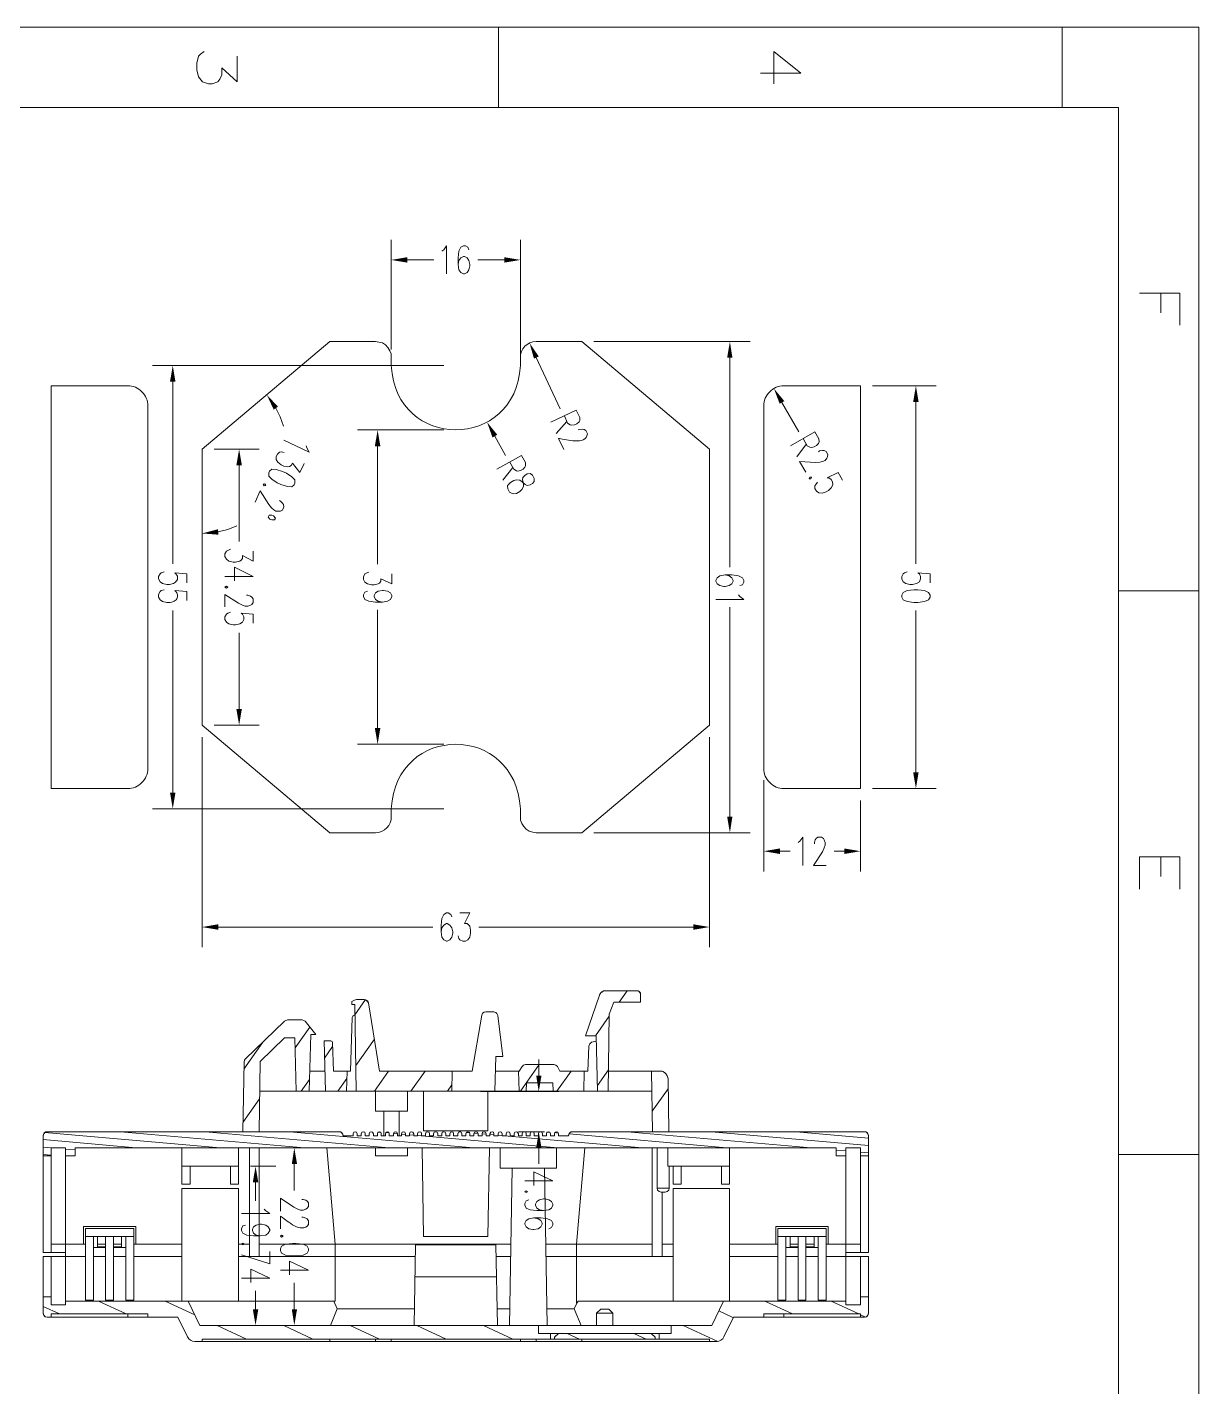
# Model space of a CAD drawing. Header units: millimetres. Extents: x -66 to 230, y -62 to 358.
# Drawn here: x 84.9 to 230.4, y 189.2 to 357.9 of the extents above; entities that cross this region are included whole.
import ezdxf

# ---------------------------------------------------------------- set-up
doc = ezdxf.new("R2010")
doc.units = ezdxf.units.MM

msp = doc.modelspace()

# ---------------------------------------------------------------- hatches: boundary and pattern name
h = msp.add_hatch(color=0)
h.dxf.hatch_style = 2
h.paths.add_polyline_path([(132.14, 329.38), (132.14, 328.7), (130.14, 329.04)])
h = msp.add_hatch(color=0)
h.dxf.hatch_style = 2
h.paths.add_polyline_path([(144.15, 329.38), (144.15, 328.7), (146.16, 329.04)])
h = msp.add_hatch(color=0)
h.dxf.hatch_style = 2
h.paths.add_polyline_path([(148.44, 317.06), (147.85, 316.79), (147.3, 318.73)])
h = msp.add_hatch(color=0)
h.dxf.hatch_style = 2
h.paths.add_polyline_path([(172.48, 316.91), (171.83, 316.91), (172.17, 318.91)])
h = msp.add_hatch(color=0)
h.dxf.hatch_style = 2
h.paths.add_polyline_path([(103.35, 313.92), (102.67, 313.92), (103.01, 315.92)])
h = msp.add_hatch(color=0)
h.dxf.hatch_style = 2
h.paths.add_polyline_path([(115.54, 310.46), (116.07, 310.83), (114.68, 312.31)])
h = msp.add_hatch(color=0)
h.dxf.hatch_style = 2
h.paths.add_polyline_path([(178.93, 311.51), (178.34, 311.2), (177.63, 313.08)])
h = msp.add_hatch(color=0)
h.dxf.hatch_style = 2
h.paths.add_polyline_path([(195.59, 311.42), (194.92, 311.42), (195.26, 313.42)])
h = msp.add_hatch(color=0)
h.dxf.hatch_style = 2
h.paths.add_polyline_path([(143.29, 307.34), (142.7, 307), (142.02, 308.92)])
h = msp.add_hatch(color=0)
h.dxf.hatch_style = 2
h.paths.add_polyline_path([(128.78, 305.92), (128.1, 305.92), (128.44, 307.93)])
h = msp.add_hatch(color=0)
h.dxf.hatch_style = 2
h.paths.add_polyline_path([(111.59, 303.55), (110.91, 303.55), (111.25, 305.55)])
h = msp.add_hatch(color=0)
h.dxf.hatch_style = 2
h.paths.add_polyline_path([(108.69, 294.94), (108.63, 295.61), (106.65, 295.09)])
h = msp.add_hatch(color=0)
h.dxf.hatch_style = 2
h.paths.add_polyline_path([(111.59, 273.3), (110.91, 273.3), (111.25, 271.3)])
h = msp.add_hatch(color=0)
h.dxf.hatch_style = 2
h.paths.add_polyline_path([(128.78, 270.93), (128.1, 270.93), (128.44, 268.92)])
h = msp.add_hatch(color=0)
h.dxf.hatch_style = 2
h.paths.add_polyline_path([(195.59, 265.43), (194.92, 265.43), (195.26, 263.43)])
h = msp.add_hatch(color=0)
h.dxf.hatch_style = 2
h.paths.add_polyline_path([(103.35, 262.93), (102.67, 262.93), (103.01, 260.93)])
h = msp.add_hatch(color=0)
h.dxf.hatch_style = 2
h.paths.add_polyline_path([(172.48, 259.94), (171.83, 259.94), (172.17, 257.93)])
h = msp.add_hatch(color=0)
h.dxf.hatch_style = 2
h.paths.add_polyline_path([(178.37, 255.99), (178.37, 255.31), (176.37, 255.65)])
h = msp.add_hatch(color=0)
h.dxf.hatch_style = 2
h.paths.add_polyline_path([(186.37, 255.99), (186.37, 255.31), (188.37, 255.65)])
h = msp.add_hatch(color=0)
h.dxf.hatch_style = 2
h.paths.add_polyline_path([(108.66, 246.58), (108.66, 245.9), (106.65, 246.24)])
h = msp.add_hatch(color=0)
h.dxf.hatch_style = 2
h.paths.add_polyline_path([(167.63, 246.58), (167.63, 245.9), (169.64, 246.24)])
h = msp.add_hatch(color=0)
h.dxf.hatch_style = 2
h.paths.add_polyline_path([(148.78, 227.78), (148.13, 227.78), (148.44, 225.81)])
h = msp.add_hatch(color=0)
h.dxf.hatch_style = 2
h.paths.add_polyline_path([(148.78, 218.83), (148.13, 218.83), (148.44, 220.84)])
h = msp.add_hatch(color=0)
h.dxf.hatch_style = 2
h.paths.add_polyline_path([(118.44, 216.83), (117.79, 216.83), (118.1, 218.83)])
h = msp.add_hatch(color=0)
h.dxf.hatch_style = 2
h.paths.add_polyline_path([(113.63, 214.54), (112.95, 214.54), (113.29, 216.55)])
h = msp.add_hatch(color=0)
h.dxf.hatch_style = 2
h.paths.add_polyline_path([(113.63, 198.8), (112.95, 198.8), (113.29, 196.8)])
h = msp.add_hatch(color=0)
h.dxf.hatch_style = 2
h.paths.add_polyline_path([(118.44, 198.8), (117.79, 198.8), (118.1, 196.8)])

# ---------------------------------------------------------------- linework, layer by layer
at = {"color": 0, "lineweight": 0}
for points in [[(-66.45, 357.92), (230.38, 357.92)], [(143.44, 357.92), (143.44, 347.96)], [(213.4, 357.92), (213.4, 347.96)], [(230.38, 357.92), (230.38, -61.88)], [(111, 354.31), (111, 351.16), (109.09, 352.89), (109.09, 352.03), (108.84, 351.47), (108.6, 351.16), (107.89, 350.89), (107.43, 350.89), (106.72, 351.16), (106.22, 351.75), (106.01, 352.62), (106.01, 353.45), (106.22, 354.31), (106.47, 354.59), (106.93, 354.9)], [(180.97, 352.21), (177.63, 354.9), (177.63, 350.89)], [(180.97, 352.21), (175.97, 352.21)], [(-56.48, 347.96), (220.41, 347.96)], [(220.41, 347.96), (220.41, -51.91)], [(130.14, 317.93), (130.14, 331.54)], [(136.4, 330.12), (136.65, 330.3), (136.99, 330.8), (136.99, 327.31)], [(139.77, 330.3), (139.64, 330.64), (139.34, 330.8), (139.09, 330.8), (138.75, 330.64), (138.53, 330.12), (138.44, 329.28), (138.44, 328.45), (138.53, 327.8), (138.75, 327.46), (139.09, 327.31), (139.21, 327.31), (139.55, 327.46), (139.77, 327.8), (139.89, 328.3), (139.89, 328.45), (139.77, 328.98), (139.55, 329.28), (139.21, 329.47), (139.09, 329.47), (138.75, 329.28), (138.53, 328.98), (138.44, 328.45)], [(146.16, 317.4), (146.16, 331.54)], [(132.14, 329.04), (135.42, 329.04)], [(144.15, 329.04), (140.88, 329.04)], [(223.03, 324.93), (228.03, 324.93), (228.03, 320.92)], [(225.65, 324.93), (225.65, 322.46)], [(122.52, 318.91), (106.65, 305.55), (106.65, 271.3), (122.52, 257.93)], [(130.14, 316.91), (130.11, 317.37), (129.95, 317.77), (129.71, 318.17), (129.4, 318.48), (129.03, 318.73), (128.6, 318.85), (128.16, 318.91), (122.52, 318.91)], [(148.13, 318.91), (147.72, 318.87), (147.35, 318.75), (147, 318.56), (146.71, 318.32), (146.47, 318.02), (146.29, 317.68), (146.18, 317.3), (146.16, 316.91)], [(148.13, 318.91), (153.81, 318.91)], [(169.64, 271.3), (169.64, 305.55), (153.81, 318.91)], [(155.29, 318.91), (174.67, 318.91)], [(136.65, 315.92), (100.51, 315.92)], [(130.14, 316.91), (130.14, 315.92)], [(130.14, 315.92), (130.23, 314.96), (130.4, 314.05), (130.65, 313.21), (130.96, 312.43), (131.34, 311.72), (131.78, 311.06), (132.26, 310.47), (132.8, 309.94), (133.37, 309.48), (133.99, 309.07), (134.63, 308.73), (135.3, 308.45), (136, 308.23), (136.7, 308.07), (137.42, 307.98), (138.15, 307.95), (138.87, 307.98), (139.59, 308.07), (140.3, 308.23), (140.99, 308.45), (141.66, 308.73), (142.31, 309.07), (142.92, 309.47), (143.5, 309.94), (144.03, 310.47), (144.52, 311.06), (144.95, 311.72), (145.33, 312.43), (145.64, 313.21), (145.89, 314.05), (146.06, 314.96), (146.16, 315.92)], [(146.16, 315.92), (146.16, 316.91)], [(151.09, 310.55), (148.13, 316.91)], [(172.17, 316.91), (172.17, 290.92)], [(103.01, 313.92), (103.01, 291.33)], [(97.43, 313.42), (87.92, 313.42)], [(87.92, 313.42), (87.92, 263.43)], [(99.93, 310.92), (99.92, 311.17), (99.88, 311.41), (99.82, 311.64), (99.73, 311.87), (99.63, 312.09), (99.5, 312.3), (99.35, 312.5), (99.18, 312.68), (99, 312.84), (98.8, 312.99), (98.6, 313.12), (98.38, 313.23), (98.15, 313.32), (97.91, 313.38), (97.67, 313.41), (97.43, 313.42)], [(178.87, 313.42), (178.62, 313.41), (178.38, 313.38), (178.15, 313.32), (177.92, 313.23), (177.7, 313.12), (177.49, 312.99), (177.29, 312.84), (177.11, 312.68), (176.95, 312.5), (176.8, 312.3), (176.67, 312.09), (176.56, 311.87), (176.47, 311.64), (176.41, 311.41), (176.38, 311.17), (176.37, 310.92)], [(178.87, 313.42), (188.37, 313.42), (188.37, 263.43)], [(189.89, 313.42), (197.76, 313.42)], [(99.93, 265.93), (99.93, 310.92)], [(116.75, 308.39), (116.34, 309.56), (115.79, 310.64)], [(176.37, 310.92), (176.37, 265.93)], [(180.72, 307.71), (178.62, 311.35)], [(195.26, 311.42), (195.26, 291.33)], [(149.95, 308.92), (153.1, 310.4), (153.53, 309.47), (153.53, 309.1), (153.44, 308.95), (153.16, 308.7), (152.88, 308.55), (152.51, 308.51), (152.33, 308.55), (152.02, 308.79), (151.62, 309.69)], [(151.93, 308.98), (150.6, 307.5)], [(136.65, 307.93), (125.94, 307.93)], [(144.3, 304.78), (142.98, 307.16)], [(153.35, 307.93), (153.5, 307.99), (153.84, 308.02), (154.06, 307.99), (154.3, 307.87), (154.49, 307.47), (154.43, 307.19), (154.31, 306.99), (154.15, 306.84), (153.96, 306.72), (153.74, 306.64), (153.5, 306.59), (153.24, 306.57), (152.97, 306.57), (152.69, 306.59), (152.41, 306.63), (152.14, 306.67), (151.87, 306.72), (151.62, 306.76), (151.39, 306.81), (151.19, 306.85), (151.01, 306.87), (150.88, 306.88), (151.56, 305.49)], [(179.7, 305.95), (182.73, 307.71), (183.22, 306.82), (183.25, 306.45), (183.16, 306.26), (182.91, 306.02), (182.63, 305.83), (182.29, 305.77), (182.08, 305.8), (181.77, 305.98), (181.28, 306.88)], [(108.17, 305.55), (113.75, 305.55)], [(119.58, 305.98), (119.65, 305.71), (119.95, 305.18), (116.81, 306.66)], [(128.44, 305.92), (128.44, 291.26)], [(181.68, 306.2), (180.47, 304.6)], [(119.31, 303.76), (118.78, 302.65), (117.86, 303.82), (117.73, 303.52), (117.49, 303.39), (117.27, 303.36), (116.78, 303.45), (116.47, 303.61), (116.07, 303.92), (115.85, 304.26), (115.85, 304.63), (116, 304.93), (116.28, 305.18), (116.5, 305.21), (116.84, 305.15)], [(143.25, 303.05), (146.31, 304.75), (146.8, 303.89), (146.8, 303.48), (146.71, 303.33), (146.5, 303.05), (146.19, 302.9), (145.85, 302.84), (145.66, 302.87), (145.35, 303.05), (144.86, 303.95)], [(183.16, 305.24), (183.31, 305.34), (183.65, 305.4), (183.87, 305.4), (184.11, 305.27), (184.33, 304.87), (184.3, 304.6), (184.21, 304.44), (183.99, 304.16), (183.68, 304.01), (183.34, 303.95), (182.79, 303.89), (180.81, 304.01), (181.58, 302.68)], [(111.25, 303.55), (111.25, 294.1)], [(145.23, 303.27), (144, 301.69)], [(186.15, 301.69), (185.6, 302.65), (184.24, 302), (184.45, 302), (184.76, 301.79), (184.92, 301.51), (184.95, 301.14), (184.76, 300.77), (184.39, 300.43), (184.11, 300.24), (183.62, 300.09), (183.22, 300.12), (182.91, 300.34), (182.73, 300.65), (182.73, 301.02), (182.82, 301.17), (183.03, 301.45)], [(116.25, 299.16), (116.41, 299.07), (116.65, 298.86), (116.75, 298.67), (116.81, 298.39), (116.62, 297.99), (116.37, 297.87), (116.19, 297.84), (115.82, 297.87), (115.54, 298.02), (115.26, 298.27), (114.92, 298.67), (113.87, 300.37), (113.23, 298.98)], [(108.66, 295.28), (109.83, 295.58), (110.97, 296.02)], [(113.01, 292.9), (113.01, 291.66), (111.65, 292.34), (111.65, 292), (111.5, 291.79), (111.34, 291.66), (110.82, 291.54), (110.51, 291.54), (109.99, 291.66), (109.68, 291.88), (109.49, 292.22), (109.49, 292.56), (109.68, 292.9), (109.83, 292.99), (110.17, 293.12)], [(104.77, 288.98), (104.77, 290.09), (103.26, 290.21), (103.41, 290.07), (103.52, 289.93), (103.59, 289.79), (103.62, 289.65), (103.62, 289.52), (103.59, 289.39), (103.53, 289.27), (103.45, 289.15), (103.35, 289.05), (103.22, 288.96), (103.09, 288.88), (102.94, 288.82), (102.78, 288.78), (102.61, 288.75), (102.44, 288.75), (102.27, 288.76), (101.75, 288.89), (101.44, 289.1), (101.25, 289.44), (101.25, 289.75), (101.44, 290.09), (101.59, 290.21), (101.93, 290.34)], [(113.01, 289.75), (110.67, 290.89), (110.67, 289.2)], [(130.2, 290.06), (130.2, 288.83), (128.84, 289.47), (128.84, 289.16), (128.69, 288.92), (128.53, 288.83), (128.01, 288.7), (127.7, 288.7), (127.18, 288.83), (126.87, 289.04), (126.68, 289.38), (126.68, 289.72), (126.87, 290.06), (127.02, 290.15), (127.36, 290.28)], [(197.01, 288.98), (197.01, 290.09), (195.5, 290.21), (195.69, 290.09), (195.84, 289.75), (195.84, 289.44), (195.69, 289.1), (195.35, 288.89), (194.85, 288.76), (194.51, 288.76), (194.02, 288.89), (193.68, 289.1), (193.5, 289.44), (193.5, 289.75), (193.68, 290.09), (193.84, 290.21), (194.18, 290.34)], [(113.01, 289.75), (109.49, 289.75)], [(173.41, 288.61), (173.75, 288.7), (173.9, 289.04), (173.9, 289.26), (173.75, 289.6), (173.25, 289.81), (172.42, 289.94), (171.59, 289.94), (170.91, 289.81), (170.57, 289.6), (170.41, 289.26), (170.41, 289.16), (170.57, 288.83), (170.91, 288.61), (171.4, 288.49), (171.59, 288.49), (172.08, 288.61), (172.42, 288.83), (172.57, 289.16), (172.57, 289.26), (172.42, 289.6), (172.08, 289.81), (171.59, 289.94)], [(104.77, 286.76), (104.77, 287.87), (103.26, 287.99), (103.39, 287.87), (103.5, 287.74), (103.57, 287.61), (103.61, 287.48), (103.62, 287.34), (103.61, 287.21), (103.57, 287.09), (103.51, 286.97), (103.42, 286.86), (103.31, 286.76), (103.18, 286.68), (103.03, 286.61), (102.86, 286.56), (102.68, 286.53), (102.48, 286.52), (102.27, 286.54), (101.75, 286.63), (101.44, 286.85), (101.25, 287.19), (101.25, 287.53), (101.44, 287.87), (101.59, 287.99), (101.93, 288.08)], [(112.18, 287.44), (112.33, 287.44), (112.67, 287.31), (112.83, 287.19), (113.01, 286.97), (113.01, 286.54), (112.83, 286.29), (112.67, 286.2), (112.33, 286.08), (111.99, 286.08), (111.65, 286.2), (111.16, 286.42), (109.49, 287.53), (109.49, 285.99)], [(129.03, 286.57), (128.53, 286.7), (128.19, 286.91), (128.01, 287.25), (128.01, 287.38), (128.19, 287.71), (128.53, 287.93), (129.03, 288.02), (129.18, 288.02), (129.68, 287.93), (130.02, 287.71), (130.2, 287.38), (130.2, 287.25), (130.02, 286.91), (129.68, 286.7), (129.03, 286.57), (128.19, 286.57), (127.36, 286.7), (126.87, 286.91), (126.68, 287.25), (126.68, 287.47), (126.87, 287.81), (127.18, 287.93)], [(173.25, 287.47), (173.41, 287.25), (173.9, 286.91), (170.41, 286.91)], [(220.41, 287.96), (230.38, 287.96)], [(103.01, 262.93), (103.01, 285.52)], [(113.01, 283.95), (113.01, 285.09), (111.5, 285.18), (111.65, 285.09), (111.84, 284.75), (111.84, 284.41), (111.65, 284.07), (111.34, 283.86), (110.82, 283.73), (110.51, 283.73), (109.99, 283.86), (109.68, 284.07), (109.49, 284.41), (109.49, 284.75), (109.68, 285.09), (109.83, 285.18), (110.17, 285.31)], [(128.44, 270.93), (128.44, 285.59)], [(172.17, 259.94), (172.17, 285.92)], [(195.26, 265.43), (195.26, 285.52)], [(111.25, 273.3), (111.25, 282.75)], [(108.17, 271.3), (113.75, 271.3)], [(153.81, 257.93), (169.64, 271.3)], [(106.65, 269.82), (106.65, 243.74)], [(136.65, 268.92), (125.94, 268.92)], [(146.16, 260.93), (146.06, 261.89), (145.89, 262.8), (145.64, 263.64), (145.33, 264.42), (144.95, 265.14), (144.52, 265.8), (144.03, 266.39), (143.5, 266.92), (142.92, 267.39), (142.31, 267.79), (141.66, 268.14), (140.99, 268.42), (140.3, 268.64), (139.59, 268.79), (138.87, 268.88), (138.15, 268.92), (137.42, 268.88), (136.7, 268.79), (136, 268.63), (135.3, 268.42), (134.63, 268.14), (133.99, 267.79), (133.37, 267.39), (132.8, 266.92), (132.26, 266.39), (131.78, 265.79), (131.34, 265.14), (130.96, 264.42), (130.65, 263.64), (130.4, 262.8), (130.23, 261.89), (130.14, 260.93)], [(169.64, 269.82), (169.64, 243.74)], [(97.43, 263.43), (97.67, 263.43), (97.91, 263.47), (98.15, 263.53), (98.38, 263.62), (98.6, 263.73), (98.8, 263.86), (99, 264), (99.18, 264.17), (99.35, 264.35), (99.5, 264.55), (99.63, 264.76), (99.73, 264.98), (99.82, 265.2), (99.88, 265.44), (99.92, 265.68), (99.93, 265.93)], [(176.37, 265.93), (176.38, 265.68), (176.41, 265.44), (176.47, 265.2), (176.56, 264.98), (176.67, 264.76), (176.8, 264.55), (176.95, 264.35), (177.11, 264.17), (177.29, 264), (177.49, 263.86), (177.7, 263.73), (177.92, 263.62), (178.15, 263.53), (178.38, 263.47), (178.62, 263.43), (178.87, 263.43)], [(87.92, 263.43), (97.43, 263.43)], [(176.37, 264.45), (176.37, 253.15)], [(178.87, 263.43), (188.37, 263.43)], [(189.89, 263.43), (197.76, 263.43)], [(188.37, 261.95), (188.37, 253.15)], [(136.65, 260.93), (100.51, 260.93)], [(128.16, 257.93), (128.56, 257.98), (128.94, 258.11), (129.28, 258.29), (129.57, 258.54), (129.82, 258.84), (130, 259.17), (130.11, 259.54), (130.14, 259.94)], [(130.14, 260.93), (130.14, 259.94)], [(146.16, 259.94), (146.16, 260.93)], [(146.16, 259.94), (146.19, 259.51), (146.34, 259.08), (146.59, 258.71), (146.9, 258.37), (147.27, 258.15), (147.7, 258), (148.13, 257.93), (153.81, 257.93)], [(128.16, 257.93), (122.52, 257.93)], [(155.29, 257.93), (174.67, 257.93)], [(180.66, 256.73), (180.87, 256.88), (181.21, 257.41), (181.21, 253.89)], [(182.66, 256.58), (182.66, 256.73), (182.76, 257.07), (182.88, 257.22), (183.1, 257.41), (183.56, 257.41), (183.78, 257.22), (183.87, 257.07), (183.99, 256.73), (183.99, 256.39), (183.87, 256.05), (183.65, 255.56), (182.54, 253.89), (184.11, 253.89)], [(178.37, 255.65), (179.64, 255.65)], [(186.37, 255.65), (185.1, 255.65)], [(223.03, 254.94), (228.03, 254.94), (228.03, 250.96)], [(223.03, 254.94), (223.03, 250.96)], [(225.65, 254.94), (225.65, 252.5)], [(137.64, 247.5), (137.55, 247.81), (137.21, 248), (136.99, 248), (136.65, 247.81), (136.4, 247.32), (136.31, 246.48), (136.31, 245.65), (136.4, 245), (136.65, 244.66), (136.99, 244.48), (137.08, 244.48), (137.42, 244.66), (137.64, 245), (137.76, 245.5), (137.76, 245.65), (137.64, 246.14), (137.42, 246.48), (137.08, 246.67), (136.99, 246.67), (136.65, 246.48), (136.4, 246.14), (136.31, 245.65)], [(138.66, 248), (139.89, 248), (139.21, 246.67), (139.55, 246.67), (139.77, 246.48), (139.89, 246.33), (139.98, 245.84), (139.98, 245.5), (139.89, 245), (139.64, 244.66), (139.34, 244.48), (139, 244.48), (138.66, 244.66), (138.53, 244.82), (138.44, 245.16)], [(108.66, 246.24), (135.29, 246.24)], [(167.63, 246.24), (141, 246.24)], [(157.05, 225.87), (155.75, 225.87), (155.57, 232.72), (154.24, 232.72), (156, 237.78), (156, 237.84), (156.06, 237.97), (156.16, 238.08), (156.28, 238.18), (156.34, 238.21), (156.4, 238.24), (156.43, 238.28), (156.49, 238.31), (156.56, 238.31), (156.62, 238.34), (160.6, 238.34)], [(156.74, 238.34), (156.43, 238.28), (156.15, 238.09), (156, 237.78)], [(156.74, 238.34), (160.6, 238.34)], [(159.43, 238.34), (158.44, 236.92)], [(161.09, 237.84), (161.09, 237.97), (161.06, 238.03), (161.03, 238.06), (161.03, 238.12), (161, 238.15), (160.97, 238.18), (160.91, 238.21), (160.88, 238.24), (160.85, 238.28), (160.78, 238.31), (160.75, 238.31), (160.69, 238.34), (160.6, 238.34)], [(161.09, 237.84), (161.03, 238.09), (160.85, 238.28), (160.6, 238.34)], [(125.57, 237.16), (125.26, 236.98)], [(125.26, 236.64), (125.26, 236.98)], [(125.6, 236.64), (125.26, 236.64)], [(125.82, 237.23), (125.57, 237.16)], [(126.93, 237.23), (125.6, 235.34)], [(125.6, 236.64), (125.79, 225.87)], [(125.82, 237.23), (126.77, 237.23)], [(127.3, 236.82), (127.21, 237.04), (127.02, 237.16), (126.77, 237.23)], [(128.69, 228.37), (127.3, 236.82)], [(154.24, 232.72), (156, 237.78)], [(161.09, 237.84), (161.09, 236.92), (157.76, 236.92), (157.2, 235.41), (157.05, 225.87)], [(157.76, 236.92), (157.2, 235.41)], [(157.76, 236.92), (161.09, 236.92)], [(161.09, 236.92), (161.09, 237.84)], [(112.02, 229.85), (116.9, 234.57), (117.05, 234.66), (117.24, 234.73), (119.06, 234.73)], [(112.02, 229.85), (116.9, 234.57)], [(117.24, 234.73), (116.9, 234.57)], [(117.24, 234.73), (119.06, 234.73)], [(119.43, 234.54), (119.28, 234.66), (119.06, 234.73)], [(119.43, 234.54), (119.28, 234.66), (119.06, 234.73)], [(125.29, 235.03), (125.08, 228.37)], [(125.6, 235.31), (125.48, 235.28), (125.36, 235.19), (125.29, 235.03)], [(141.37, 235.31), (140.17, 228.37)], [(141.87, 235.71), (141.65, 235.68), (141.46, 235.53), (141.37, 235.31)], [(141.87, 235.71), (142.85, 235.71)], [(143.35, 235.28), (143.25, 235.5), (143.1, 235.65), (142.85, 235.71)], [(143.35, 235.28), (144, 230.19)], [(157.2, 235.16), (155.48, 232.72)], [(157.2, 235.41), (157.05, 225.87)], [(120.02, 233.83), (118.2, 231.24)], [(119.43, 234.54), (120.76, 232.91), (120.14, 232.91), (119.95, 225.87)], [(120.76, 232.91), (119.43, 234.54)], [(119.95, 225.87), (120.14, 232.91)], [(120.14, 232.91), (120.76, 232.91)], [(119.95, 225.87), (118.35, 225.87), (118.16, 232.5), (116.9, 232.5), (113.87, 229.57), (113.72, 220.84), (111.71, 220.84), (111.87, 229.51)], [(114.18, 231.95), (111.84, 228.62)], [(113.72, 220.84), (113.87, 229.57), (116.9, 232.5)], [(116.9, 232.5), (118.16, 232.5)], [(118.16, 232.5), (118.35, 225.87)], [(121.81, 232.1), (122.64, 232.1)], [(121.81, 232.1), (121.96, 225.87)], [(122.86, 231.42), (121.84, 229.97)], [(122.86, 231.92), (122.79, 232.04), (122.64, 232.1)], [(122.98, 228.37), (122.86, 231.92)], [(128.04, 232.32), (125.73, 229.05)], [(155.57, 232.72), (154.24, 232.72)], [(154.64, 231.45), (154.55, 228.37)], [(155.01, 231.95), (154.77, 231.76), (154.64, 231.45)], [(155.01, 231.95), (155.57, 232.07)], [(155.57, 232.72), (155.75, 225.87)], [(111.71, 220.84), (111.87, 229.51)], [(112.02, 229.85), (111.9, 229.7), (111.87, 229.51)], [(112.02, 229.85), (111.9, 229.7), (111.87, 229.51)], [(142.98, 225.87), (143.1, 230.19)], [(144, 230.19), (143.1, 230.19)], [(148.44, 227.78), (148.44, 229.79)], [(120.02, 228.37), (121.9, 228.37)], [(122.98, 228.37), (125.08, 228.37)], [(124.58, 225.87), (124.65, 228.37)], [(129.8, 228.37), (128.04, 225.87)], [(128.69, 228.37), (140.17, 228.37)], [(134.34, 228.37), (132.58, 225.87)], [(137.64, 225.87), (137.7, 228.37)], [(143.04, 228.37), (146.03, 228.37)], [(145.94, 228.37), (146, 225.87)], [(146.03, 228.37), (146.37, 228.92)], [(148.5, 229.17), (146.16, 225.87)], [(146.8, 229.17), (146.56, 229.11), (146.37, 228.92)], [(146.8, 229.17), (150.32, 229.17)], [(150.75, 228.92), (150.57, 229.11), (150.32, 229.17)], [(152.45, 228.37), (150.69, 225.87)], [(151.06, 228.37), (150.75, 228.92)], [(151.06, 228.37), (154.55, 228.37)], [(154.03, 225.87), (154.09, 228.37)], [(157.11, 228.52), (155.72, 226.58)], [(157.08, 228.37), (163.47, 228.37)], [(164.58, 220.84), (162.57, 220.84), (162.45, 228.37), (163.47, 228.37)], [(162.45, 228.37), (162.57, 220.84)], [(164.49, 227.38), (164.39, 227.78), (164.18, 228.09), (163.84, 228.31), (163.47, 228.37)], [(164.49, 227.38), (164.43, 227.69), (164.27, 227.97), (164.05, 228.18), (163.78, 228.34), (163.47, 228.37)], [(119.99, 227.32), (118.97, 225.87)], [(124.61, 227.44), (123.5, 225.87)], [(137.67, 226.67), (137.11, 225.87)], [(146.9, 225.87), (146.93, 226.89)], [(146.93, 226.89), (150.2, 226.89)], [(150.2, 226.89), (150.23, 225.87)], [(164.49, 226.15), (162.54, 223.37)], [(164.49, 227.38), (164.58, 220.84)], [(164.49, 227.38), (164.58, 220.84)], [(113.78, 224.91), (111.71, 221.98)], [(113.81, 225.87), (162.48, 225.87)], [(128.16, 225.87), (128.16, 223.37)], [(132.14, 225.87), (132.14, 223.37)], [(134.15, 225.87), (134.15, 220.93)], [(141.22, 225.81), (150.94, 225.81)], [(142.14, 225.87), (142.14, 220.93)], [(132.14, 223.37), (128.16, 223.37)], [(129.21, 223.37), (129.21, 220.34)], [(131.1, 223.37), (131.1, 220.34)], [(189.36, 220.34), (189.36, 217.85), (188.37, 217.85), (188.37, 218.83), (186.58, 218.83), (186.58, 217.85), (185.38, 217.85), (185.38, 218.83), (90.91, 218.83), (90.91, 217.85), (89.71, 217.85), (89.71, 218.83), (87.92, 218.83), (87.92, 217.85), (86.93, 217.85), (86.93, 220.34), (86.96, 220.53), (87.06, 220.68), (87.24, 220.81), (87.43, 220.84)], [(87.43, 220.84), (87.18, 220.78), (87, 220.59), (86.93, 220.34)], [(86.93, 220.34), (86.93, 205.84)], [(86.93, 219.85), (98.41, 218.83)], [(87.12, 220.75), (108.91, 218.83)], [(87.43, 220.84), (123.66, 220.84)], [(87.43, 220.84), (123.66, 220.84)], [(96.53, 220.84), (119.37, 218.83)], [(107.02, 220.84), (129.86, 218.83)], [(117.49, 220.84), (140.35, 218.83)], [(124.15, 220.34), (124.12, 220.53), (124, 220.68), (123.84, 220.81), (123.66, 220.84)], [(124.15, 220.34), (124.09, 220.59), (123.9, 220.78), (123.66, 220.84)], [(124.15, 220.34), (125.42, 220.34), (125.42, 220.59), (125.48, 220.78), (125.66, 220.84), (125.82, 220.78), (125.91, 220.59), (125.91, 220.34), (126.4, 220.34), (126.4, 220.59), (126.47, 220.78), (126.65, 220.84), (126.84, 220.78), (126.9, 220.59), (126.9, 220.34), (127.39, 220.34), (127.39, 220.59), (127.48, 220.78), (127.64, 220.84), (127.82, 220.78), (127.92, 220.59), (127.92, 220.34), (128.41, 220.34), (128.41, 220.59), (128.47, 220.78), (128.66, 220.84), (128.84, 220.78), (128.9, 220.59), (128.9, 220.34), (129.4, 220.34), (129.4, 220.59), (129.49, 220.78), (129.64, 220.84), (129.83, 220.78), (129.89, 220.59), (129.89, 220.34), (130.42, 220.34), (130.42, 220.59), (130.48, 220.78), (130.66, 220.84), (130.82, 220.78), (130.91, 220.59), (130.91, 220.34), (131.4, 220.34), (131.4, 220.59), (131.47, 220.78), (131.65, 220.84), (131.84, 220.78), (131.9, 220.59), (131.9, 220.34), (132.39, 220.34), (132.39, 220.59), (132.48, 220.78), (132.64, 220.84), (132.82, 220.78), (132.92, 220.59), (132.92, 220.34), (133.41, 220.34), (133.41, 220.59), (133.47, 220.78), (133.66, 220.84), (133.84, 220.78), (133.9, 220.59), (133.9, 220.34), (134.4, 220.34), (134.4, 220.59), (134.46, 220.78), (134.64, 220.84), (134.83, 220.78), (134.89, 220.59), (134.89, 220.34), (135.39, 220.34), (135.39, 220.59), (135.48, 220.78), (135.66, 220.84), (135.82, 220.78), (135.91, 220.59), (135.91, 220.34), (136.4, 220.34), (136.4, 220.59), (136.47, 220.78), (136.65, 220.84), (136.84, 220.78), (136.9, 220.59), (136.9, 220.34), (137.39, 220.34), (137.39, 220.59), (137.48, 220.78), (137.64, 220.84), (137.82, 220.78), (137.88, 220.59), (137.88, 220.34), (138.41, 220.34), (138.41, 220.59), (138.47, 220.78), (138.66, 220.84), (138.81, 220.78), (138.9, 220.59), (138.9, 220.34), (139.4, 220.34), (139.4, 220.59), (139.46, 220.78), (139.64, 220.84), (139.83, 220.78), (139.89, 220.59), (139.89, 220.34), (140.38, 220.34), (140.38, 220.59), (140.48, 220.78), (140.66, 220.84), (140.82, 220.78), (140.91, 220.59), (140.91, 220.34), (141.4, 220.34), (141.4, 220.59), (141.46, 220.78), (141.65, 220.84), (141.84, 220.78), (141.9, 220.59), (141.9, 220.34), (142.39, 220.34), (142.39, 220.59), (142.48, 220.78), (142.64, 220.84), (142.82, 220.78), (142.88, 220.59), (142.88, 220.34), (143.41, 220.34), (143.41, 220.59), (143.47, 220.78), (143.66, 220.84), (143.81, 220.78), (143.9, 220.59), (143.9, 220.34), (144.4, 220.34), (144.4, 220.59), (144.46, 220.78), (144.64, 220.84), (144.83, 220.78), (144.89, 220.59), (144.89, 220.34), (145.38, 220.34), (145.38, 220.59), (145.48, 220.78), (145.63, 220.84), (145.82, 220.78), (145.91, 220.59), (145.91, 220.34), (146.4, 220.34), (146.4, 220.59), (146.46, 220.78), (146.65, 220.84), (146.83, 220.78), (146.9, 220.59), (146.9, 220.34), (147.39, 220.34), (147.39, 220.59), (147.45, 220.78), (147.64, 220.84), (147.82, 220.78), (147.88, 220.59), (147.88, 220.34), (148.41, 220.34), (148.41, 220.59), (148.47, 220.78), (148.66, 220.84), (148.81, 220.78), (148.9, 220.59), (148.9, 220.34), (149.4, 220.34), (149.4, 220.59), (149.46, 220.78), (149.64, 220.84), (149.83, 220.78), (149.89, 220.59), (149.89, 220.34), (150.38, 220.34), (150.38, 220.59), (150.48, 220.78), (150.63, 220.84), (150.82, 220.78), (150.88, 220.59), (150.88, 220.34), (152.14, 220.34), (152.17, 220.53), (152.3, 220.68), (152.45, 220.81), (152.64, 220.84), (188.87, 220.84)], [(124.15, 220.34), (125.42, 220.34)], [(125.91, 220.59), (125.82, 220.78), (125.66, 220.84), (125.48, 220.78), (125.42, 220.59)], [(125.42, 220.59), (125.42, 220.34)], [(125.91, 220.59), (125.91, 220.34)], [(125.91, 220.34), (126.4, 220.34)], [(126.9, 220.59), (126.84, 220.78), (126.65, 220.84), (126.47, 220.78), (126.4, 220.59)], [(126.4, 220.59), (126.4, 220.34)], [(126.9, 220.59), (126.9, 220.34)], [(126.9, 220.34), (127.39, 220.34)], [(127.92, 220.59), (127.82, 220.78), (127.64, 220.84), (127.48, 220.78), (127.39, 220.59)], [(127.39, 220.59), (127.39, 220.34)], [(127.92, 220.59), (127.92, 220.34)], [(127.92, 220.34), (128.41, 220.34)], [(128.9, 220.59), (128.84, 220.78), (128.66, 220.84), (128.47, 220.78), (128.41, 220.59)], [(128.41, 220.59), (128.41, 220.34)], [(128.5, 220.78), (128.84, 220.78)], [(128.9, 220.59), (128.9, 220.34)], [(128.9, 220.34), (129.4, 220.34)], [(129.89, 220.59), (129.83, 220.78), (129.64, 220.84), (129.49, 220.78), (129.4, 220.59)], [(129.4, 220.59), (129.4, 220.34)], [(129.43, 220.72), (129.89, 220.68)], [(129.89, 220.59), (129.89, 220.34)], [(129.89, 220.34), (130.42, 220.34)], [(130.91, 220.59), (130.82, 220.78), (130.66, 220.84), (130.48, 220.78), (130.42, 220.59)], [(130.42, 220.62), (130.91, 220.59)], [(130.42, 220.59), (130.42, 220.34)], [(130.91, 220.59), (130.91, 220.34)], [(130.91, 220.34), (131.4, 220.34)], [(131.9, 220.59), (131.84, 220.78), (131.65, 220.84), (131.47, 220.78), (131.4, 220.59)], [(131.4, 220.59), (131.4, 220.34)], [(131.4, 220.53), (131.9, 220.5)], [(131.9, 220.59), (131.9, 220.34)], [(131.9, 220.34), (132.39, 220.34)], [(132.92, 220.59), (132.82, 220.78), (132.64, 220.84), (132.48, 220.78), (132.39, 220.59)], [(132.39, 220.59), (132.39, 220.34)], [(132.39, 220.44), (132.92, 220.41)], [(132.92, 220.59), (132.92, 220.34)], [(132.92, 220.34), (133.41, 220.34)], [(133.9, 220.59), (133.84, 220.78), (133.66, 220.84), (133.47, 220.78), (133.41, 220.59)], [(133.41, 220.59), (133.41, 220.34)], [(133.41, 220.38), (150.82, 218.83)], [(133.9, 220.59), (133.9, 220.34)], [(133.9, 220.34), (134.4, 220.34)], [(142.14, 220.93), (134.15, 220.93)], [(134.89, 220.59), (134.83, 220.78), (134.64, 220.84), (134.46, 220.78), (134.4, 220.59)], [(134.4, 220.59), (134.4, 220.34)], [(134.89, 220.59), (134.89, 220.34)], [(134.89, 220.34), (135.39, 220.34)], [(135.91, 220.59), (135.82, 220.78), (135.66, 220.84), (135.48, 220.78), (135.39, 220.59)], [(135.39, 220.59), (135.39, 220.34)], [(135.91, 220.59), (135.91, 220.34)], [(135.91, 220.34), (136.4, 220.34)], [(136.9, 220.59), (136.84, 220.78), (136.65, 220.84), (136.47, 220.78), (136.4, 220.59)], [(136.4, 220.59), (136.4, 220.34)], [(136.9, 220.59), (136.9, 220.34)], [(136.9, 220.34), (137.39, 220.34)], [(137.88, 220.59), (137.82, 220.78), (137.64, 220.84), (137.48, 220.78), (137.39, 220.59)], [(137.39, 220.59), (137.39, 220.34)], [(137.88, 220.59), (137.88, 220.34)], [(137.88, 220.34), (138.41, 220.34)], [(138.9, 220.59), (138.81, 220.78), (138.66, 220.84), (138.47, 220.78), (138.41, 220.59)], [(138.41, 220.59), (138.41, 220.34)], [(138.56, 220.84), (138.75, 220.81)], [(138.9, 220.59), (138.9, 220.34)], [(138.9, 220.34), (139.4, 220.34)], [(139.89, 220.59), (139.83, 220.78), (139.64, 220.84), (139.46, 220.78), (139.4, 220.59)], [(139.4, 220.59), (139.4, 220.34)], [(139.46, 220.75), (139.86, 220.72)], [(139.89, 220.59), (139.89, 220.34)], [(139.89, 220.34), (140.38, 220.34)], [(140.91, 220.59), (140.82, 220.78), (140.66, 220.84), (140.48, 220.78), (140.38, 220.59)], [(140.38, 220.59), (140.38, 220.34)], [(140.42, 220.65), (140.91, 220.62)], [(140.91, 220.59), (140.91, 220.34)], [(140.91, 220.34), (141.4, 220.34)], [(141.9, 220.59), (141.84, 220.78), (141.65, 220.84), (141.46, 220.78), (141.4, 220.59)], [(141.4, 220.59), (141.9, 220.53)], [(141.4, 220.59), (141.4, 220.34)], [(141.9, 220.59), (141.9, 220.34)], [(141.9, 220.34), (142.39, 220.34)], [(142.88, 220.59), (142.82, 220.78), (142.64, 220.84), (142.48, 220.78), (142.39, 220.59)], [(142.39, 220.59), (142.39, 220.34)], [(142.39, 220.5), (142.88, 220.44)], [(142.88, 220.59), (142.88, 220.34)], [(142.88, 220.34), (143.41, 220.34)], [(143.9, 220.59), (143.81, 220.78), (143.66, 220.84), (143.47, 220.78), (143.41, 220.59)], [(143.41, 220.59), (143.41, 220.34)], [(143.41, 220.41), (143.9, 220.38)], [(143.9, 220.59), (143.9, 220.34)], [(143.9, 220.34), (144.4, 220.34)], [(144.15, 220.34), (161.31, 218.83)], [(144.89, 220.59), (144.83, 220.78), (144.64, 220.84), (144.46, 220.78), (144.4, 220.59)], [(144.4, 220.59), (144.4, 220.34)], [(144.89, 220.59), (144.89, 220.34)], [(144.89, 220.34), (145.38, 220.34)], [(145.91, 220.59), (145.82, 220.78), (145.63, 220.84), (145.48, 220.78), (145.38, 220.59)], [(145.38, 220.59), (145.38, 220.34)], [(145.91, 220.59), (145.91, 220.34)], [(145.91, 220.34), (146.4, 220.34)], [(149.15, 220.84), (145.94, 220.84)], [(146.9, 220.59), (146.83, 220.78), (146.65, 220.84), (146.46, 220.78), (146.4, 220.59)], [(146.4, 220.59), (146.4, 220.34)], [(146.9, 220.59), (146.9, 220.34)], [(146.9, 220.34), (147.39, 220.34)], [(147.88, 220.59), (147.82, 220.78), (147.64, 220.84), (147.45, 220.78), (147.39, 220.59)], [(147.39, 220.59), (147.39, 220.34)], [(147.88, 220.59), (147.88, 220.34)], [(147.88, 220.34), (148.41, 220.34)], [(148.9, 220.59), (148.81, 220.78), (148.66, 220.84), (148.47, 220.78), (148.41, 220.59)], [(148.41, 220.59), (148.41, 220.34)], [(148.9, 220.59), (148.9, 220.34)], [(148.9, 220.34), (149.4, 220.34)], [(149.89, 220.59), (149.83, 220.78), (149.64, 220.84), (149.46, 220.78), (149.4, 220.59)], [(149.4, 220.59), (149.4, 220.34)], [(149.49, 220.78), (149.83, 220.75)], [(149.89, 220.59), (149.89, 220.34)], [(149.89, 220.34), (150.38, 220.34)], [(150.88, 220.59), (150.82, 220.78), (150.63, 220.84), (150.48, 220.78), (150.38, 220.59)], [(150.38, 220.59), (150.38, 220.34)], [(150.41, 220.72), (150.88, 220.65)], [(150.88, 220.59), (150.88, 220.34)], [(150.88, 220.34), (152.14, 220.34)], [(152.64, 220.84), (152.39, 220.78), (152.2, 220.59), (152.14, 220.34)], [(152.2, 220.56), (171.77, 218.83)], [(152.64, 220.84), (188.87, 220.84)], [(159.43, 220.84), (182.26, 218.83)], [(169.89, 220.84), (189.36, 219.14)], [(180.38, 220.84), (189.36, 220.04)], [(189.36, 220.34), (189.33, 220.53), (189.24, 220.68), (189.05, 220.81), (188.87, 220.84)], [(189.36, 220.34), (189.3, 220.59), (189.11, 220.78), (188.87, 220.84)], [(189.36, 220.34), (189.36, 205.84)], [(86.93, 218.93), (87.92, 218.83)], [(86.93, 218), (87.92, 217.94)], [(86.93, 217.85), (87.92, 217.85)], [(87.92, 218.83), (87.92, 205.84)], [(87.92, 218.83), (89.71, 218.83)], [(89.71, 218.83), (89.71, 199.36)], [(89.71, 218.68), (90.91, 218.59)], [(89.71, 217.85), (90.91, 217.85)], [(90.91, 218.83), (90.91, 217.85)], [(90.91, 218.83), (185.38, 218.83)], [(104.15, 218.83), (104.15, 214.33)], [(111.16, 218.83), (111.16, 214.33)], [(111.28, 218.83), (120.6, 218.83)], [(112.55, 218.83), (112.55, 205.35)], [(113.75, 218.83), (113.75, 205.35)], [(123.16, 206.86), (122.15, 218.83)], [(128.16, 218.83), (128.16, 217.85)], [(132.14, 217.85), (128.16, 217.85)], [(132.14, 218.83), (132.14, 217.85)], [(133.97, 218.83), (134.15, 207.85)], [(142.33, 218.83), (142.14, 207.85)], [(143.66, 218.83), (143.66, 216.33)], [(148.44, 218.83), (148.44, 216.83)], [(150.63, 218.83), (150.63, 216.33)], [(153.13, 206.86), (154.15, 218.83)], [(162.54, 218.83), (162.54, 205.35)], [(163.13, 218.83), (163.13, 213.83)], [(164.46, 218.83), (164.46, 216.55)], [(172.14, 218.83), (172.14, 214.33)], [(185.38, 218.83), (185.38, 217.85)], [(185.38, 218.55), (186.58, 218.46)], [(185.38, 217.85), (186.58, 217.85)], [(186.58, 218.83), (188.37, 218.83)], [(186.58, 218.83), (186.58, 199.36)], [(188.37, 218.83), (188.37, 205.84)], [(188.37, 218.31), (189.36, 218.22)], [(188.37, 217.85), (189.36, 217.85)], [(220.41, 218), (230.38, 218)], [(111.16, 216.55), (104.15, 216.55)], [(105.17, 214.33), (105.17, 216.55)], [(110.17, 214.33), (110.17, 216.55)], [(112.67, 216.55), (115.79, 216.55)], [(118.1, 216.83), (118.1, 213.56)], [(150.63, 216.33), (143.66, 216.33)], [(144.8, 196.8), (145.14, 216.3)], [(145.14, 216.3), (149.15, 216.3)], [(149.49, 196.8), (149.15, 216.3)], [(172.14, 216.55), (164.46, 216.55)], [(164.64, 216.55), (164.64, 213.83)], [(165.14, 214.33), (165.14, 216.55)], [(166.12, 214.33), (166.12, 216.55)], [(171.12, 214.33), (171.12, 216.55)], [(104.15, 214.33), (105.17, 214.33)], [(110.17, 214.33), (111.16, 214.33)], [(113.29, 214.54), (113.29, 212.26)], [(150.2, 214.73), (146.71, 214.73)], [(150.2, 214.73), (147.85, 215.84), (147.85, 214.17)], [(166.12, 214.33), (165.14, 214.33)], [(172.14, 214.33), (171.12, 214.33)], [(104.15, 199.82), (104.15, 213.8)], [(104.15, 213.8), (111.16, 213.8)], [(111.16, 199.82), (111.16, 213.8)], [(164.64, 213.83), (163.13, 213.83)], [(163.13, 213.83), (163.19, 213.59), (163.38, 213.4), (163.62, 213.34)], [(164.15, 213.34), (163.62, 213.34)], [(163.75, 213.34), (163.75, 205.35)], [(164.15, 213.34), (164.39, 213.4), (164.58, 213.59), (164.64, 213.83)], [(165.14, 213.8), (172.14, 213.8)], [(165.14, 199.82), (165.14, 213.8)], [(172.14, 199.82), (172.14, 213.8)], [(114.37, 211.24), (114.55, 211.02), (115.05, 210.69), (111.53, 210.69)], [(119.03, 212.44), (119.18, 212.44), (119.52, 212.35), (119.71, 212.23), (119.86, 212.01), (119.86, 211.55), (119.71, 211.33), (119.52, 211.24), (119.18, 211.12), (118.87, 211.12), (118.53, 211.24), (118.04, 211.46), (116.37, 212.57), (116.37, 210.99)], [(149.03, 211.06), (148.53, 211.15), (148.19, 211.36), (148.04, 211.7), (148.04, 211.83), (148.19, 212.17), (148.53, 212.38), (149.03, 212.51), (149.21, 212.51), (149.7, 212.38), (150.04, 212.17), (150.2, 211.83), (150.2, 211.7), (150.04, 211.36), (149.7, 211.15), (149.03, 211.06), (148.19, 211.06), (147.36, 211.15), (146.87, 211.36), (146.71, 211.7), (146.71, 211.92), (146.87, 212.26), (147.2, 212.38)], [(113.87, 207.91), (113.38, 208), (113.04, 208.25), (112.89, 208.59), (112.89, 208.68), (113.04, 209.02), (113.38, 209.23), (113.87, 209.36), (114.03, 209.36), (114.55, 209.23), (114.86, 209.02), (115.05, 208.68), (115.05, 208.59), (114.86, 208.25), (114.55, 208), (113.87, 207.91), (113.04, 207.91), (112.21, 208), (111.71, 208.25), (111.53, 208.59), (111.53, 208.8), (111.71, 209.14), (112.05, 209.23)], [(119.03, 210.22), (119.18, 210.22), (119.52, 210.1), (119.71, 210.01), (119.86, 209.79), (119.86, 209.33), (119.71, 209.11), (119.51, 208.98), (119.29, 208.91), (119.07, 208.89), (118.84, 208.91), (118.6, 208.96), (118.37, 209.05), (118.13, 209.16), (117.89, 209.29), (117.66, 209.44), (117.43, 209.59), (117.22, 209.75), (117.01, 209.9), (116.83, 210.04), (116.65, 210.17), (116.5, 210.27), (116.37, 210.35), (116.37, 208.77)], [(149.7, 208.8), (150.04, 208.93), (150.2, 209.27), (150.2, 209.48), (150.04, 209.82), (149.52, 210.04), (148.69, 210.16), (147.85, 210.16), (147.2, 210.04), (146.87, 209.82), (146.71, 209.48), (146.71, 209.36), (146.87, 209.02), (147.2, 208.8), (147.7, 208.71), (147.85, 208.71), (148.38, 208.8), (148.69, 209.02), (148.87, 209.36), (148.87, 209.48), (148.69, 209.82), (148.38, 210.04), (147.85, 210.16)], [(91.93, 206.86), (91.93, 209.08)], [(91.93, 209.08), (98.41, 209.08)], [(92.18, 199.91), (92.18, 208.83)], [(92.18, 208.83), (98.17, 208.83)], [(92.18, 207.85), (98.17, 207.85)], [(93.17, 199.91), (93.17, 207.85)], [(93.66, 207.85), (93.66, 206.55)], [(94.68, 199.91), (94.68, 207.85)], [(95.67, 199.91), (95.67, 207.85)], [(96.65, 207.85), (96.65, 206.55)], [(97.18, 199.91), (97.18, 207.85)], [(98.17, 199.91), (98.17, 208.83)], [(98.41, 209.08), (98.41, 206.86)], [(142.14, 207.85), (134.15, 207.85)], [(177.88, 209.08), (184.36, 209.08)], [(177.88, 206.86), (177.88, 209.08)], [(178.13, 208.83), (184.11, 208.83)], [(178.13, 208.83), (178.13, 199.91)], [(178.13, 207.85), (184.11, 207.85)], [(179.12, 207.85), (179.12, 199.91)], [(179.64, 207.85), (179.64, 206.55)], [(180.63, 207.85), (180.63, 199.91)], [(181.61, 207.85), (181.61, 199.91)], [(182.63, 207.85), (182.63, 206.55)], [(183.13, 207.85), (183.13, 199.91)], [(184.11, 208.83), (184.11, 199.91)], [(184.36, 209.08), (184.36, 206.86)], [(87.92, 206.86), (92.18, 206.86)], [(94.68, 206.46), (93.17, 206.46)], [(94.68, 206.86), (93.66, 206.86)], [(94.68, 206.55), (93.66, 206.55)], [(96.65, 206.86), (95.67, 206.86)], [(96.65, 206.55), (95.67, 206.55)], [(97.18, 206.46), (95.67, 206.46)], [(104.15, 206.86), (98.17, 206.86)], [(112.55, 206.86), (111.16, 206.86)], [(111.53, 205.56), (115.05, 204.45), (115.05, 205.99)], [(113.75, 206.86), (144.98, 206.86)], [(123.16, 206.86), (123.16, 199.82)], [(132.98, 196.8), (133.16, 206.8)], [(133.16, 206.8), (143.13, 206.8)], [(143.32, 196.8), (143.13, 206.8)], [(149.3, 206.86), (162.54, 206.86)], [(153.13, 199.61), (153.13, 206.86)], [(165.14, 206.86), (163.75, 206.86)], [(178.13, 206.86), (172.14, 206.86)], [(180.63, 206.46), (179.12, 206.46)], [(180.63, 206.86), (179.64, 206.86)], [(180.63, 206.55), (179.64, 206.55)], [(182.63, 206.86), (181.61, 206.86)], [(182.63, 206.55), (181.61, 206.55)], [(183.13, 206.46), (181.61, 206.46)], [(188.37, 206.86), (184.11, 206.86)], [(86.93, 205.84), (89.71, 205.84)], [(86.93, 205.35), (86.93, 198.31)], [(92.18, 205.35), (86.93, 205.35)], [(87.92, 199.36), (87.92, 205.35)], [(94.68, 205.35), (93.17, 205.35)], [(97.18, 205.35), (95.67, 205.35)], [(104.15, 205.35), (98.17, 205.35)], [(133.13, 205.35), (111.16, 205.35)], [(119.86, 203.65), (117.52, 204.76), (117.52, 203.09)], [(144.95, 205.35), (143.16, 205.35)], [(165.14, 205.35), (149.33, 205.35)], [(178.13, 205.35), (172.14, 205.35)], [(180.63, 205.35), (179.12, 205.35)], [(183.13, 205.35), (181.61, 205.35)], [(189.36, 205.35), (184.11, 205.35)], [(186.58, 205.84), (189.36, 205.84)], [(188.37, 199.36), (188.37, 205.35)], [(189.36, 205.35), (189.36, 198.31)], [(115.05, 202.66), (111.53, 202.66)], [(115.05, 202.66), (112.7, 203.77), (112.7, 202.11)], [(119.86, 203.65), (116.37, 203.65)], [(133.16, 202.82), (143.13, 202.82)], [(113.29, 198.8), (113.29, 201.09)], [(118.1, 198.8), (118.1, 202.08)], [(86.93, 198.31), (86.93, 200.35), (87.92, 200.35), (87.92, 199.36), (89.71, 199.36), (89.71, 199.82), (104.93, 199.82), (106.38, 196.8), (148.41, 196.8), (148.41, 195.81), (149.89, 195.81), (149.89, 195.1), (106.65, 195.1), (106.65, 194.82), (105.76, 194.82), (105.48, 194.85), (105.23, 194.95), (105.02, 195.13), (104.86, 195.38), (103.66, 197.82), (99.93, 197.82), (99.93, 198.22), (87.92, 198.22), (87.92, 197.82)], [(86.93, 200.35), (87.92, 200.35)], [(88.97, 198.22), (86.93, 199.14)], [(87.92, 199.36), (89.71, 199.36)], [(89.71, 199.82), (123.16, 199.82)], [(92.18, 199.91), (93.17, 199.91)], [(97.24, 198.22), (93.78, 199.82)], [(94.68, 199.91), (95.67, 199.91)], [(97.18, 199.91), (98.17, 199.91)], [(105.76, 198.09), (102.06, 199.82)], [(104.93, 199.82), (106.38, 196.8)], [(123.44, 198.87), (123.01, 199.82)], [(153.16, 199.54), (152.85, 198.87)], [(153.32, 199.82), (153.16, 199.54), (153.13, 199.61)], [(153.32, 199.82), (186.58, 199.82)], [(170.54, 194.82), (169.64, 194.82), (169.64, 195.1), (163.38, 195.1), (163.38, 195.81), (164.89, 195.81), (164.89, 196.8), (169.92, 196.8), (171.37, 199.82), (186.58, 199.82), (186.58, 199.36), (188.37, 199.36), (188.37, 200.35), (189.36, 200.35), (189.36, 198.31), (189.33, 198.12), (189.24, 197.94), (189.05, 197.85), (188.87, 197.82), (188.37, 197.82), (188.37, 198.22), (176.37, 198.22), (176.37, 197.82)], [(171.37, 199.82), (169.92, 196.8)], [(179.92, 198.22), (176.49, 199.82)], [(178.13, 199.91), (179.12, 199.91)], [(180.63, 199.91), (181.61, 199.91)], [(183.13, 199.91), (184.11, 199.91)], [(188.19, 198.22), (184.76, 199.82)], [(186.58, 199.36), (188.37, 199.36)], [(188.37, 200.35), (189.36, 200.35)], [(86.93, 198.31), (86.96, 198.12), (87.06, 197.94), (87.24, 197.85), (87.43, 197.82)], [(86.93, 198.31), (87, 198.06), (87.18, 197.88), (87.43, 197.82)], [(87.43, 197.82), (87.92, 197.82)], [(87.43, 197.82), (103.66, 197.82)], [(87.92, 198.22), (87.92, 197.82)], [(87.92, 198.22), (99.93, 198.22)], [(97.43, 197.82), (97.43, 198.22)], [(99.93, 198.22), (99.93, 197.82)], [(103.66, 197.82), (104.86, 195.38)], [(122.58, 196.8), (123.44, 198.87)], [(133.01, 198.87), (123.44, 198.87)], [(144.83, 198.87), (143.29, 198.87)], [(152.85, 198.87), (149.46, 198.87)], [(152.85, 198.87), (153.72, 196.8)], [(156.15, 198.8), (155.63, 198.31)], [(155.63, 198.31), (157.64, 198.31)], [(155.63, 196.8), (155.63, 198.31)], [(156.15, 198.8), (157.14, 198.8)], [(157.14, 198.8), (157.64, 198.31)], [(157.64, 196.8), (157.64, 198.31)], [(172.6, 197.75), (170.78, 198.62)], [(176.37, 197.82), (172.63, 197.82), (171.43, 195.38)], [(172.63, 197.82), (171.43, 195.38)], [(172.63, 197.82), (188.87, 197.82)], [(176.37, 198.22), (188.37, 198.22)], [(176.37, 198.22), (176.37, 197.82)], [(178.87, 197.82), (178.87, 198.22)], [(188.37, 198.22), (188.37, 197.82)], [(189.02, 197.82), (188.37, 198.12)], [(188.87, 197.82), (189.11, 197.88), (189.3, 198.06), (189.36, 198.31)], [(106.38, 196.8), (169.92, 196.8)], [(112.15, 195.1), (108.51, 196.8)], [(113.41, 196.8), (120.6, 196.8)], [(113.41, 196.8), (115.79, 196.8)], [(120.42, 195.1), (116.78, 196.8)], [(128.69, 195.1), (125.05, 196.8)], [(136.96, 195.1), (133.32, 196.8)], [(145.23, 195.1), (141.59, 196.8)], [(148.41, 195.81), (148.41, 196.8)], [(148.41, 195.81), (164.89, 195.81)], [(149.89, 195.81), (149.89, 195.1)], [(150.38, 195.32), (150.88, 195.81)], [(153.5, 195.1), (151.99, 195.81)], [(161.77, 195.1), (160.26, 195.81)], [(162.88, 195.32), (162.39, 195.81)], [(163.38, 195.81), (163.38, 195.1)], [(164.89, 195.81), (164.89, 196.8)], [(170.66, 194.82), (166.37, 196.8)], [(104.86, 195.38), (105.02, 195.13), (105.23, 194.95), (105.48, 194.85), (105.76, 194.82)], [(105.76, 194.82), (170.54, 194.82)], [(106.65, 195.1), (106.65, 194.82)], [(106.65, 195.1), (169.64, 195.1)], [(122.52, 194.82), (122.52, 195.1)], [(128.16, 194.82), (128.16, 195.1)], [(130.14, 194.82), (130.14, 195.1)], [(146.16, 194.82), (146.16, 195.1)], [(148.13, 194.82), (148.13, 195.1)], [(150.38, 195.32), (150.38, 195.1)], [(153.81, 194.82), (153.81, 195.1)], [(162.88, 195.32), (162.88, 195.1)], [(169.64, 195.1), (169.64, 194.82)], [(170.54, 194.82), (170.81, 194.85), (171.06, 194.95), (171.28, 195.13), (171.43, 195.38)], [(170.54, 194.82), (170.81, 194.85), (171.06, 194.95), (171.28, 195.13), (171.43, 195.38)]]:
    msp.add_lwpolyline(points, dxfattribs=at)
for points in [[(118.16, 301.32), (118.16, 301.73), (117.79, 302.13), (117.12, 302.59), (116.65, 302.77), (115.85, 303.02), (115.29, 303.05), (115.02, 302.81), (114.92, 302.62), (114.92, 302.22), (115.29, 301.82), (115.97, 301.36), (116.44, 301.17), (117.24, 300.92), (117.79, 300.89), (118.07, 301.14)], [(147.67, 302.31), (147.36, 302.53), (147.02, 302.47), (146.71, 302.28), (146.46, 302.03), (146.43, 301.76), (146.53, 301.29), (146.53, 300.92), (146.34, 300.55), (146.09, 300.31), (145.66, 300.06), (145.32, 300), (145.14, 300.03), (144.83, 300.21), (144.61, 300.61), (144.58, 300.98), (144.67, 301.17), (144.92, 301.42), (145.35, 301.66), (145.69, 301.73), (146.09, 301.69), (146.4, 301.48), (146.77, 301.17), (147.02, 301.05), (147.36, 301.14), (147.67, 301.29), (147.88, 301.54), (147.88, 301.91)], [(182.29, 302.06), (182.11, 302.06), (182.02, 301.88), (182.2, 301.88)], [(114.55, 301.05), (114.46, 301.23), (114.25, 301.2), (114.37, 301.02)], [(115.63, 296.76), (115.29, 296.76), (115.08, 296.85), (114.86, 297.13), (114.99, 297.37), (115.33, 297.37), (115.51, 297.28), (115.76, 297)], [(109.83, 288.42), (109.68, 288.55), (109.49, 288.42), (109.68, 288.3)], [(197.01, 287.44), (196.83, 287.75), (196.34, 287.99), (195.5, 288.08), (195.01, 288.08), (194.18, 287.99), (193.68, 287.75), (193.5, 287.44), (193.5, 287.19), (193.68, 286.85), (194.18, 286.63), (195.01, 286.54), (195.5, 286.54), (196.34, 286.63), (196.83, 286.85), (197.01, 287.19)], [(137.64, 225.87), (125.79, 225.87), (125.6, 236.64), (125.26, 236.64), (125.26, 236.98), (125.57, 237.16), (125.82, 237.23), (126.77, 237.23), (127.11, 237.1), (127.3, 236.82), (128.69, 228.37), (137.7, 228.37)], [(124.58, 225.87), (121.96, 225.87), (121.81, 232.1), (122.64, 232.1), (122.79, 232.04), (122.86, 231.92), (122.98, 228.37), (124.65, 228.37)], [(146.9, 225.87), (146, 225.87), (145.94, 228.37), (146.03, 228.37), (146.37, 228.92), (146.56, 229.11), (146.8, 229.17), (150.32, 229.17), (150.57, 229.11), (150.75, 228.92), (151.06, 228.37), (154.09, 228.37), (154.03, 225.87), (150.23, 225.87), (150.2, 226.89), (146.93, 226.89)], [(147.05, 213.37), (146.87, 213.49), (146.71, 213.37), (146.87, 213.28)], [(116.71, 207.88), (116.53, 208), (116.37, 207.88), (116.53, 207.75)], [(111.87, 206.89), (111.71, 207.01), (111.53, 206.89), (111.71, 206.8)], [(119.86, 206.3), (119.71, 206.64), (119.18, 206.89), (118.35, 206.98), (117.86, 206.98), (117.02, 206.89), (116.53, 206.64), (116.37, 206.3), (116.37, 206.09), (116.53, 205.75), (117.02, 205.53), (117.86, 205.44), (118.35, 205.44), (119.18, 205.53), (119.71, 205.75), (119.86, 206.09)], [(162.88, 195.1), (150.38, 195.1), (150.38, 195.32), (150.88, 195.81), (162.39, 195.81), (162.88, 195.32)]]:
    msp.add_lwpolyline(points, close=True, dxfattribs=at)

doc.saveas('drawing.dxf')
